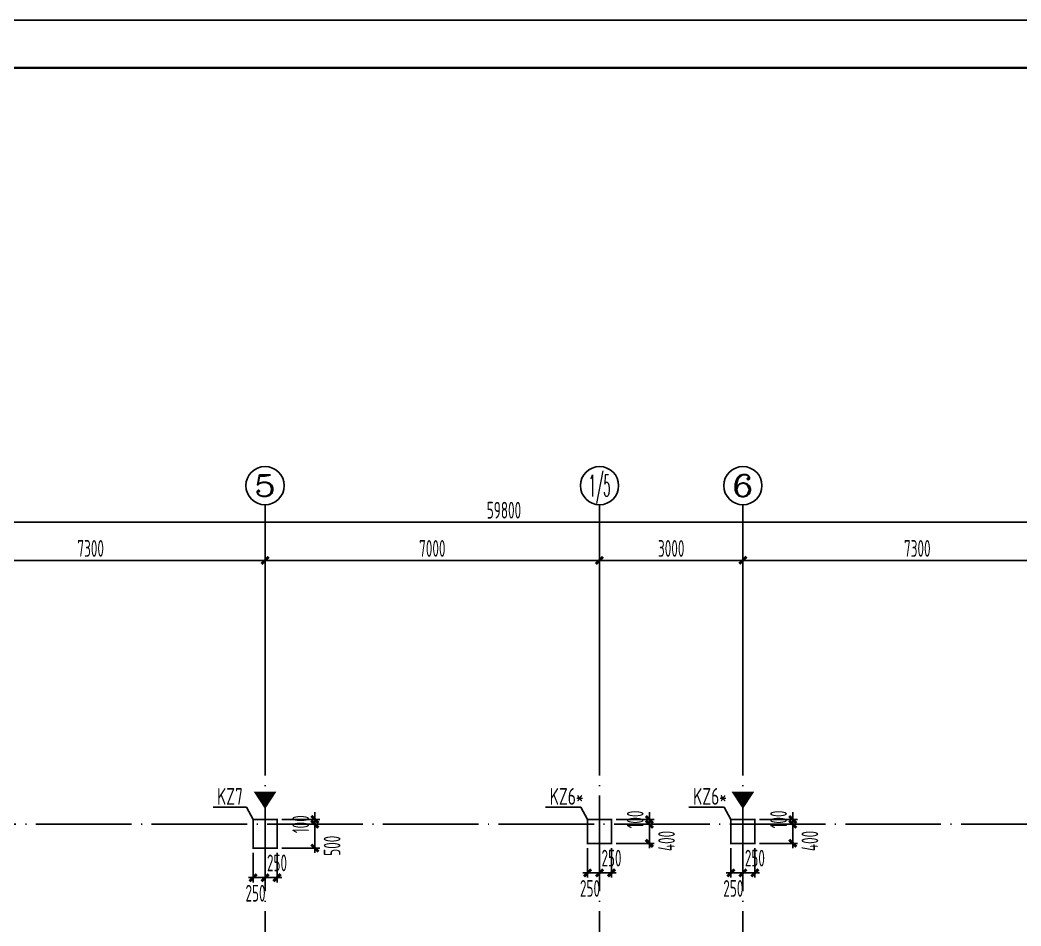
# Model space of a CAD drawing. Extents: x -472319 to -112444, y -516749 to -5704.
# Drawn here: x -397467 to -376518, y -278731 to -259779 of the extents above; entities that cross this region are included whole.
import ezdxf
from ezdxf.enums import TextEntityAlignment as Align

# ---------------------------------------------------------------- set-up
doc = ezdxf.new("R2010")
doc.units = 0
doc.header["$LTSCALE"] = 100
doc.header["$MEASUREMENT"] = 0
doc.linetypes.add('CENTER', pattern=[2, 1.25, -0.25, 0.25, -0.25])
doc.linetypes.add('DOTE', pattern=[2.42, 2, -0.2, 0.02, -0.2])
for name, color, linetype in [('AXIS', 3, 'Continuous'), ('AXIS_TEXT', 7, 'Continuous'), ('DOTE', 1, 'CENTER'), ('FRAME', 3, 'Continuous'), ('TEXT', 7, 'Continuous'), ('填充', 8, 'Continuous'), ('柱', 2, 'Continuous')]:
    doc.layers.add(name, color=color, linetype=linetype)
doc.styles.add('_TCH_AXIS', font='COMPLEX', dxfattribs={"bigfont": 'GBCBIG'})
doc.styles.add('COMPLEX', font='COMPLEX')
doc.styles.add('HZ', font='tssdeng.shx', dxfattribs={"width": 0.6, "height": 350, "bigfont": 'a.shx'})
doc.styles.add('TSSD_Dimension', font='Tssdeng.shx', dxfattribs={"width": 0.7, "bigfont": 'hztxt.shx'})
doc.dimstyles.new('DIMN', dxfattribs={"dimtxt": 350, "dimasz": 150, "dimexe": 100, "dimexo": 100, "dimgap": 75, "dimtad": 1, "dimdec": 0, "dimzin": 0, "dimdsep": 46, "dimtxsty": 'HZ', "dimblk": 'ARCHTICK', "dimcen": 0.09, "dimdle": 100, "dimclrd": 3, "dimclre": 3, "dimclrt": 7, "dimazin": 2, "dimtfac": 1, "dimtdec": 0, "dimtmove": 2, "dimatfit": 3, "dimldrblk": 'ARCHTICK', "dimfxl": 1, "dimtolj": 1, "dimtzin": 0, "dimarcsym": 0})

# ---------------------------------------------------------------- blocks, each defined once
blk = doc.blocks.new('_ArchTick')
at = {"color": 0, "linetype": 'ByBlock', "const_width": 0.4}
blk.add_lwpolyline([(-0.5, -0.5), (0.5, 0.5)], dxfattribs=at)
blk = doc.blocks.new('*D351')
at = {"layer": 'AXIS', "color": 3, "lineweight": -2, "transparency": 16777216}
for p, q in [((-399638, -273483), (-399638, -270983)), ((-392338, -273483), (-392338, -270983)), ((-399738, -271083), (-392238, -271083))]:
    blk.add_line(p, q, dxfattribs=at)
at = {"layer": 'Defpoints', "color": 0, "transparency": 16777216}
for p in [(-392338, -271083), (-399638, -273583), (-392338, -273583)]:
    blk.add_point(p, dxfattribs=at)
at = {"layer": 'AXIS', "color": 3, "lineweight": -2, "transparency": 16777216, "xscale": 150, "yscale": 150, "zscale": 150, "rotation": 180}
blk.add_blockref('_ArchTick', (-399638, -271083), dxfattribs=at)
at = {"layer": 'AXIS', "color": 3, "lineweight": -2, "transparency": 16777216, "xscale": 150, "yscale": 150, "zscale": 150}
blk.add_blockref('_ArchTick', (-392338, -271083), dxfattribs=at)
at = {"layer": 'AXIS', "color": 7, "transparency": 16777216, "insert": (-395988, -270833), "char_height": 350, "attachment_point": 5, "style": 'HZ'}
blk.add_mtext('\\A1;7300', dxfattribs=at)
blk = doc.blocks.new('*D352')
at = {"layer": 'AXIS', "color": 3, "lineweight": -2, "transparency": 16777216}
for p, q in [((-392338, -273483), (-392338, -270983)), ((-385338, -273483), (-385338, -270983)), ((-392438, -271083), (-385238, -271083))]:
    blk.add_line(p, q, dxfattribs=at)
at = {"layer": 'Defpoints', "color": 0, "transparency": 16777216}
for p in [(-385338, -271083), (-392338, -273583), (-385338, -273583)]:
    blk.add_point(p, dxfattribs=at)
at = {"layer": 'AXIS', "color": 3, "lineweight": -2, "transparency": 16777216, "xscale": 150, "yscale": 150, "zscale": 150, "rotation": 180}
blk.add_blockref('_ArchTick', (-392338, -271083), dxfattribs=at)
at = {"layer": 'AXIS', "color": 3, "lineweight": -2, "transparency": 16777216, "xscale": 150, "yscale": 150, "zscale": 150}
blk.add_blockref('_ArchTick', (-385338, -271083), dxfattribs=at)
at = {"layer": 'AXIS', "color": 7, "transparency": 16777216, "insert": (-388838, -270833), "char_height": 350, "attachment_point": 5, "style": 'HZ'}
blk.add_mtext('\\A1;7000', dxfattribs=at)
blk = doc.blocks.new('*D353')
at = {"layer": 'AXIS', "color": 3, "lineweight": -2, "transparency": 16777216}
for p, q in [((-385338, -273483), (-385338, -270983)), ((-382338, -273483), (-382338, -270983)), ((-385438, -271083), (-382238, -271083))]:
    blk.add_line(p, q, dxfattribs=at)
at = {"layer": 'Defpoints', "color": 0, "transparency": 16777216}
for p in [(-382338, -271083), (-385338, -273583), (-382338, -273583)]:
    blk.add_point(p, dxfattribs=at)
at = {"layer": 'AXIS', "color": 3, "lineweight": -2, "transparency": 16777216, "xscale": 150, "yscale": 150, "zscale": 150, "rotation": 180}
blk.add_blockref('_ArchTick', (-385338, -271083), dxfattribs=at)
at = {"layer": 'AXIS', "color": 3, "lineweight": -2, "transparency": 16777216, "xscale": 150, "yscale": 150, "zscale": 150}
blk.add_blockref('_ArchTick', (-382338, -271083), dxfattribs=at)
at = {"layer": 'AXIS', "color": 7, "transparency": 16777216, "insert": (-383838, -270833), "char_height": 350, "attachment_point": 5, "style": 'HZ'}
blk.add_mtext('\\A1;3000', dxfattribs=at)
blk = doc.blocks.new('*D354')
at = {"layer": 'AXIS', "color": 3, "lineweight": -2, "transparency": 16777216}
for p, q in [((-382338, -273483), (-382338, -270983)), ((-375038, -273483), (-375038, -270983)), ((-382438, -271083), (-374938, -271083))]:
    blk.add_line(p, q, dxfattribs=at)
at = {"layer": 'Defpoints', "color": 0, "transparency": 16777216}
for p in [(-375038, -271083), (-382338, -273583), (-375038, -273583)]:
    blk.add_point(p, dxfattribs=at)
at = {"layer": 'AXIS', "color": 3, "lineweight": -2, "transparency": 16777216, "xscale": 150, "yscale": 150, "zscale": 150, "rotation": 180}
blk.add_blockref('_ArchTick', (-382338, -271083), dxfattribs=at)
at = {"layer": 'AXIS', "color": 3, "lineweight": -2, "transparency": 16777216, "xscale": 150, "yscale": 150, "zscale": 150}
blk.add_blockref('_ArchTick', (-375038, -271083), dxfattribs=at)
at = {"layer": 'AXIS', "color": 7, "transparency": 16777216, "insert": (-378688, -270833), "char_height": 350, "attachment_point": 5, "style": 'HZ'}
blk.add_mtext('\\A1;7300', dxfattribs=at)
blk = doc.blocks.new('*D358')
at = {"layer": 'AXIS', "color": 3, "lineweight": -2, "transparency": 16777216}
for p, q in [((-417238, -273483), (-417238, -270183)), ((-357438, -273483), (-357438, -270183)), ((-417338, -270283), (-357338, -270283))]:
    blk.add_line(p, q, dxfattribs=at)
at = {"layer": 'Defpoints', "color": 0, "transparency": 16777216}
for p in [(-357438, -270283), (-417238, -273583), (-357438, -273583)]:
    blk.add_point(p, dxfattribs=at)
at = {"layer": 'AXIS', "color": 3, "lineweight": -2, "transparency": 16777216, "xscale": 150, "yscale": 150, "zscale": 150, "rotation": 180}
blk.add_blockref('_ArchTick', (-417238, -270283), dxfattribs=at)
at = {"layer": 'AXIS', "color": 3, "lineweight": -2, "transparency": 16777216, "xscale": 150, "yscale": 150, "zscale": 150}
blk.add_blockref('_ArchTick', (-357438, -270283), dxfattribs=at)
at = {"layer": 'AXIS', "color": 7, "transparency": 16777216, "insert": (-387338, -270033), "char_height": 350, "attachment_point": 5, "style": 'HZ'}
blk.add_mtext('\\A1;59800', dxfattribs=at)
blk = doc.blocks.new('_AXISO')
blk.add_circle((0, 0), 0.5)
at = {"layer": 'AXIS_TEXT', "style": 'COMPLEX', "width": 1.041667}
blk.add_attdef('A', text='', height=0.56, dxfattribs=at).set_placement((-0.25, -0.28), (0.25, -0.28), align=Align.FIT)
blk = doc.blocks.new('*D394')
at = {"layer": 'Defpoints', "color": 0, "transparency": 16777216}
for p in [(-392088, -276603), (-392088, -277103), (-391295, -277103)]:
    blk.add_point(p, dxfattribs=at)
at = {"layer": '填充', "color": 3, "lineweight": -2, "transparency": 16777216}
for p, q in [((-391295, -276503), (-391295, -277203)), ((-391988, -276603), (-391195, -276603)), ((-391988, -277103), (-391195, -277103))]:
    blk.add_line(p, q, dxfattribs=at)
at = {"layer": '填充', "color": 3, "lineweight": -2, "transparency": 16777216, "xscale": 150, "yscale": 150, "zscale": 150}
for p, rotation in [((-391295, -276603), 90), ((-391295, -277103), 270)]:
    blk.add_blockref('_ArchTick', p, dxfattribs=dict(at, rotation=rotation))
at = {"layer": '填充', "color": 7, "transparency": 16777216, "insert": (-390935, -277053), "char_height": 350, "attachment_point": 5, "rotation": 90, "style": 'HZ'}
blk.add_mtext('\\A1;500', dxfattribs=at)
blk = doc.blocks.new('*D395')
at = {"layer": 'Defpoints', "color": 0, "transparency": 16777216}
for p in [(-392088, -276503), (-391295, -276503), (-392088, -276603)]:
    blk.add_point(p, dxfattribs=at)
at = {"layer": '填充', "color": 3, "lineweight": -2, "transparency": 16777216}
for p, q in [((-391988, -276503), (-391195, -276503)), ((-391295, -276503), (-391295, -276353)), ((-391295, -276603), (-391295, -276503)), ((-391988, -276603), (-391195, -276603)), ((-391295, -276603), (-391295, -276753))]:
    blk.add_line(p, q, dxfattribs=at)
at = {"layer": '填充', "color": 3, "lineweight": -2, "transparency": 16777216, "xscale": 150, "yscale": 150, "zscale": 150}
for p, rotation in [((-391295, -276503), 270), ((-391295, -276603), 90)]:
    blk.add_blockref('_ArchTick', p, dxfattribs=dict(at, rotation=rotation))
at = {"layer": '填充', "color": 7, "transparency": 16777216, "insert": (-391592, -276603), "char_height": 350, "attachment_point": 5, "rotation": 90, "style": 'HZ'}
blk.add_mtext('\\A1;100', dxfattribs=at)
blk = doc.blocks.new('*D396')
at = {"layer": 'Defpoints', "color": 0, "transparency": 16777216}
for p in [(-392588, -277103), (-392338, -277103), (-392338, -277720)]:
    blk.add_point(p, dxfattribs=at)
at = {"layer": '填充', "color": 3, "lineweight": -2, "transparency": 16777216}
for p, q in [((-392588, -277203), (-392588, -277820)), ((-392338, -277203), (-392338, -277820)), ((-392688, -277720), (-392238, -277720))]:
    blk.add_line(p, q, dxfattribs=at)
at = {"layer": '填充', "color": 3, "lineweight": -2, "transparency": 16777216, "xscale": 150, "yscale": 150, "zscale": 150, "rotation": 180}
blk.add_blockref('_ArchTick', (-392588, -277720), dxfattribs=at)
at = {"layer": '填充', "color": 3, "lineweight": -2, "transparency": 16777216, "xscale": 150, "yscale": 150, "zscale": 150}
blk.add_blockref('_ArchTick', (-392338, -277720), dxfattribs=at)
at = {"layer": '填充', "color": 7, "transparency": 16777216, "insert": (-392538, -278046), "char_height": 350, "attachment_point": 5, "style": 'HZ'}
blk.add_mtext('\\A1;250', dxfattribs=at)
blk = doc.blocks.new('*D397')
at = {"layer": 'Defpoints', "color": 0, "transparency": 16777216}
for p in [(-392338, -277103), (-392088, -277103), (-392338, -277720)]:
    blk.add_point(p, dxfattribs=at)
at = {"layer": '填充', "color": 3, "lineweight": -2, "transparency": 16777216}
for p, q in [((-392338, -277203), (-392338, -277820)), ((-392088, -277203), (-392088, -277820)), ((-391988, -277720), (-392438, -277720))]:
    blk.add_line(p, q, dxfattribs=at)
at = {"layer": '填充', "color": 3, "lineweight": -2, "transparency": 16777216, "xscale": 150, "yscale": 150, "zscale": 150, "rotation": 180}
blk.add_blockref('_ArchTick', (-392338, -277720), dxfattribs=at)
at = {"layer": '填充', "color": 3, "lineweight": -2, "transparency": 16777216, "xscale": 150, "yscale": 150, "zscale": 150}
blk.add_blockref('_ArchTick', (-392088, -277720), dxfattribs=at)
at = {"layer": '填充', "color": 7, "transparency": 16777216, "insert": (-392088, -277412), "char_height": 350, "attachment_point": 5, "style": 'HZ'}
blk.add_mtext('\\A1;250', dxfattribs=at)
blk = doc.blocks.new('*D482')
at = {"layer": 'Defpoints', "color": 0, "transparency": 16777216}
for p in [(-382088, -276603), (-382088, -277003), (-381295, -277003)]:
    blk.add_point(p, dxfattribs=at)
at = {"layer": '填充', "color": 3, "lineweight": -2, "transparency": 16777216}
for p, q in [((-381295, -276503), (-381295, -277103)), ((-381988, -276603), (-381195, -276603)), ((-381988, -277003), (-381195, -277003))]:
    blk.add_line(p, q, dxfattribs=at)
at = {"layer": '填充', "color": 3, "lineweight": -2, "transparency": 16777216, "xscale": 150, "yscale": 150, "zscale": 150}
for p, rotation in [((-381295, -276603), 90), ((-381295, -277003), 270)]:
    blk.add_blockref('_ArchTick', p, dxfattribs=dict(at, rotation=rotation))
at = {"layer": '填充', "color": 7, "transparency": 16777216, "insert": (-380936, -276953), "char_height": 350, "attachment_point": 5, "rotation": 90, "style": 'HZ'}
blk.add_mtext('\\A1;400', dxfattribs=at)
blk = doc.blocks.new('*D483')
at = {"layer": 'Defpoints', "color": 0, "transparency": 16777216}
for p in [(-382088, -276503), (-381295, -276503), (-382088, -276603)]:
    blk.add_point(p, dxfattribs=at)
at = {"layer": '填充', "color": 3, "lineweight": -2, "transparency": 16777216}
for p, q in [((-381988, -276503), (-381195, -276503)), ((-381295, -276503), (-381295, -276353)), ((-381295, -276603), (-381295, -276503)), ((-381988, -276603), (-381195, -276603)), ((-381295, -276603), (-381295, -276753))]:
    blk.add_line(p, q, dxfattribs=at)
at = {"layer": '填充', "color": 3, "lineweight": -2, "transparency": 16777216, "xscale": 150, "yscale": 150, "zscale": 150}
for p, rotation in [((-381295, -276503), 270), ((-381295, -276603), 90)]:
    blk.add_blockref('_ArchTick', p, dxfattribs=dict(at, rotation=rotation))
at = {"layer": '填充', "color": 7, "transparency": 16777216, "insert": (-381592, -276503), "char_height": 350, "attachment_point": 5, "rotation": 90, "style": 'HZ'}
blk.add_mtext('\\A1;100', dxfattribs=at)
blk = doc.blocks.new('*D484')
at = {"layer": 'Defpoints', "color": 0, "transparency": 16777216}
for p in [(-382588, -277003), (-382338, -277003), (-382338, -277620)]:
    blk.add_point(p, dxfattribs=at)
at = {"layer": '填充', "color": 3, "lineweight": -2, "transparency": 16777216}
for p, q in [((-382588, -277103), (-382588, -277720)), ((-382338, -277103), (-382338, -277720)), ((-382688, -277620), (-382238, -277620))]:
    blk.add_line(p, q, dxfattribs=at)
at = {"layer": '填充', "color": 3, "lineweight": -2, "transparency": 16777216, "xscale": 150, "yscale": 150, "zscale": 150, "rotation": 180}
blk.add_blockref('_ArchTick', (-382588, -277620), dxfattribs=at)
at = {"layer": '填充', "color": 3, "lineweight": -2, "transparency": 16777216, "xscale": 150, "yscale": 150, "zscale": 150}
blk.add_blockref('_ArchTick', (-382338, -277620), dxfattribs=at)
at = {"layer": '填充', "color": 7, "transparency": 16777216, "insert": (-382538, -277946), "char_height": 350, "attachment_point": 5, "style": 'HZ'}
blk.add_mtext('\\A1;250', dxfattribs=at)
blk = doc.blocks.new('*D485')
at = {"layer": 'Defpoints', "color": 0, "transparency": 16777216}
for p in [(-382338, -277003), (-382088, -277003), (-382338, -277620)]:
    blk.add_point(p, dxfattribs=at)
at = {"layer": '填充', "color": 3, "lineweight": -2, "transparency": 16777216}
for p, q in [((-382338, -277103), (-382338, -277720)), ((-382088, -277103), (-382088, -277720)), ((-381988, -277620), (-382438, -277620))]:
    blk.add_line(p, q, dxfattribs=at)
at = {"layer": '填充', "color": 3, "lineweight": -2, "transparency": 16777216, "xscale": 150, "yscale": 150, "zscale": 150, "rotation": 180}
blk.add_blockref('_ArchTick', (-382338, -277620), dxfattribs=at)
at = {"layer": '填充', "color": 3, "lineweight": -2, "transparency": 16777216, "xscale": 150, "yscale": 150, "zscale": 150}
blk.add_blockref('_ArchTick', (-382088, -277620), dxfattribs=at)
at = {"layer": '填充', "color": 7, "transparency": 16777216, "insert": (-382088, -277312), "char_height": 350, "attachment_point": 5, "style": 'HZ'}
blk.add_mtext('\\A1;250', dxfattribs=at)
blk = doc.blocks.new('*D526')
at = {"layer": 'Defpoints', "color": 0, "transparency": 16777216}
for p in [(-385088, -276603), (-385088, -277003), (-384295, -277003)]:
    blk.add_point(p, dxfattribs=at)
at = {"layer": '填充', "color": 3, "lineweight": -2, "transparency": 16777216}
for p, q in [((-384295, -276503), (-384295, -277103)), ((-384988, -276603), (-384195, -276603)), ((-384988, -277003), (-384195, -277003))]:
    blk.add_line(p, q, dxfattribs=at)
at = {"layer": '填充', "color": 3, "lineweight": -2, "transparency": 16777216, "xscale": 150, "yscale": 150, "zscale": 150}
for p, rotation in [((-384295, -276603), 90), ((-384295, -277003), 270)]:
    blk.add_blockref('_ArchTick', p, dxfattribs=dict(at, rotation=rotation))
at = {"layer": '填充', "color": 7, "transparency": 16777216, "insert": (-383936, -276953), "char_height": 350, "attachment_point": 5, "rotation": 90, "style": 'HZ'}
blk.add_mtext('\\A1;400', dxfattribs=at)
blk = doc.blocks.new('*D527')
at = {"layer": 'Defpoints', "color": 0, "transparency": 16777216}
for p in [(-385088, -276503), (-384295, -276503), (-385088, -276603)]:
    blk.add_point(p, dxfattribs=at)
at = {"layer": '填充', "color": 3, "lineweight": -2, "transparency": 16777216}
for p, q in [((-384988, -276503), (-384195, -276503)), ((-384295, -276503), (-384295, -276353)), ((-384295, -276603), (-384295, -276503)), ((-384988, -276603), (-384195, -276603)), ((-384295, -276603), (-384295, -276753))]:
    blk.add_line(p, q, dxfattribs=at)
at = {"layer": '填充', "color": 3, "lineweight": -2, "transparency": 16777216, "xscale": 150, "yscale": 150, "zscale": 150}
for p, rotation in [((-384295, -276503), 270), ((-384295, -276603), 90)]:
    blk.add_blockref('_ArchTick', p, dxfattribs=dict(at, rotation=rotation))
at = {"layer": '填充', "color": 7, "transparency": 16777216, "insert": (-384592, -276503), "char_height": 350, "attachment_point": 5, "rotation": 90, "style": 'HZ'}
blk.add_mtext('\\A1;100', dxfattribs=at)
blk = doc.blocks.new('*D528')
at = {"layer": 'Defpoints', "color": 0, "transparency": 16777216}
for p in [(-385588, -277003), (-385338, -277003), (-385338, -277620)]:
    blk.add_point(p, dxfattribs=at)
at = {"layer": '填充', "color": 3, "lineweight": -2, "transparency": 16777216}
for p, q in [((-385588, -277103), (-385588, -277720)), ((-385338, -277103), (-385338, -277720)), ((-385688, -277620), (-385238, -277620))]:
    blk.add_line(p, q, dxfattribs=at)
at = {"layer": '填充', "color": 3, "lineweight": -2, "transparency": 16777216, "xscale": 150, "yscale": 150, "zscale": 150, "rotation": 180}
blk.add_blockref('_ArchTick', (-385588, -277620), dxfattribs=at)
at = {"layer": '填充', "color": 3, "lineweight": -2, "transparency": 16777216, "xscale": 150, "yscale": 150, "zscale": 150}
blk.add_blockref('_ArchTick', (-385338, -277620), dxfattribs=at)
at = {"layer": '填充', "color": 7, "transparency": 16777216, "insert": (-385538, -277946), "char_height": 350, "attachment_point": 5, "style": 'HZ'}
blk.add_mtext('\\A1;250', dxfattribs=at)
blk = doc.blocks.new('*D529')
at = {"layer": 'Defpoints', "color": 0, "transparency": 16777216}
for p in [(-385338, -277003), (-385088, -277003), (-385338, -277620)]:
    blk.add_point(p, dxfattribs=at)
at = {"layer": '填充', "color": 3, "lineweight": -2, "transparency": 16777216}
for p, q in [((-385338, -277103), (-385338, -277720)), ((-385088, -277103), (-385088, -277720)), ((-384988, -277620), (-385438, -277620))]:
    blk.add_line(p, q, dxfattribs=at)
at = {"layer": '填充', "color": 3, "lineweight": -2, "transparency": 16777216, "xscale": 150, "yscale": 150, "zscale": 150, "rotation": 180}
blk.add_blockref('_ArchTick', (-385338, -277620), dxfattribs=at)
at = {"layer": '填充', "color": 3, "lineweight": -2, "transparency": 16777216, "xscale": 150, "yscale": 150, "zscale": 150}
blk.add_blockref('_ArchTick', (-385088, -277620), dxfattribs=at)
at = {"layer": '填充', "color": 7, "transparency": 16777216, "insert": (-385088, -277312), "char_height": 350, "attachment_point": 5, "style": 'HZ'}
blk.add_mtext('\\A1;250', dxfattribs=at)
blk = doc.blocks.new('A$C20674F94')
at = {"layer": 'FRAME'}
for p, q in [((84100, 59400), (0, 59400)), ((83100, 58400), (2500, 58400))]:
    blk.add_line(p, q, dxfattribs=at)
at = {"layer": 'FRAME', "const_width": 50}
blk.add_lwpolyline([(2500, 58400), (83100, 58400), (83100, 1000), (2500, 1000), (2500, 58400)], dxfattribs=at)

msp = doc.modelspace()

# ---------------------------------------------------------------- linework, layer by layer
for points in [[(-392338.328, -275918.89, 480, 0, 0), (-392338.328, -276286.09, 0, 0, 0), (-392338.328, -276286.09, 0, 0, 0)], [(-382338.328, -275918.89, 480, 0, 0), (-382338.328, -276286.09, 0, 0, 0), (-382338.328, -276286.09, 0, 0, 0)]]:
    msp.add_lwpolyline(points, format="xyseb")
at = {"layer": 'AXIS'}
for p, q in [((-392338.328, -273583.242), (-392338.328, -269918.947)), ((-385338.328, -273583.242), (-385338.328, -269918.947)), ((-382338.328, -273583.242), (-382338.328, -269918.947))]:
    msp.add_line(p, q, dxfattribs=at)
at = {"layer": 'DOTE', "linetype": 'DOTE', "ltscale": 10}
for p, q in [((-392338.328, -273583.242), (-392338.328, -292846.782)), ((-385338.328, -273583.242), (-385338.328, -285002.89)), ((-382338.328, -273583.242), (-382338.328, -292846.782)), ((-418912.147, -276602.89), (-355619.518, -276602.89))]:
    msp.add_line(p, q, dxfattribs=at)
at = {"layer": 'TEXT'}
for p, q in [((-392726.828, -276244.98), (-393427.283, -276244.98)), ((-392588.328, -276502.89), (-392726.828, -276244.98)), ((-385726.828, -276244.98), (-386470.783, -276244.98)), ((-385588.328, -276502.89), (-385726.828, -276244.98)), ((-382726.828, -276244.98), (-383470.783, -276244.98)), ((-382588.328, -276502.89), (-382726.828, -276244.98))]:
    msp.add_line(p, q, dxfattribs=at)
at = {"layer": '柱', "const_width": 35}
for points in [[(-392588.328, -276502.89), (-392088.328, -276502.89), (-392088.328, -277102.89), (-392588.328, -277102.89)], [(-385588.328, -276502.89), (-385088.328, -276502.89), (-385088.328, -277002.89), (-385588.328, -277002.89)], [(-385588.328, -276502.89), (-385088.328, -276502.89), (-385088.328, -277002.89), (-385588.328, -277002.89)], [(-382588.328, -276502.89), (-382088.328, -276502.89), (-382088.328, -277002.89), (-382588.328, -277002.89)], [(-382588.328, -276502.89), (-382088.328, -276502.89), (-382088.328, -277002.89), (-382588.328, -277002.89)]]:
    msp.add_lwpolyline(points, close=True, dxfattribs=at)

# ---------------------------------------------------------------- block references
at = {"layer": 'AXIS'}
ref = msp.add_blockref('_AXISO', (-392338.328, -269518.947), dxfattribs=dict(at, xscale=800, yscale=800, zscale=800))
ref.add_attrib('A', '5', dxfattribs={"layer": 'AXIS_TEXT', "height": 452.548, "style": '_TCH_AXIS', "width": 1.5}).set_placement((-392564.602, -269745.221), (-392112.054, -269745.221), align=Align.FIT)
ref = msp.add_blockref('_AXISO', (-385338.328, -269518.947), dxfattribs=dict(at, xscale=800, yscale=800, zscale=800))
ref.add_attrib('A', '1/5', dxfattribs={"layer": 'AXIS_TEXT', "height": 452.5483, "style": '_TCH_AXIS', "width": 0.411765}).set_placement((-385564.602, -269745.221), (-385112.054, -269745.221), align=Align.FIT)
ref = msp.add_blockref('_AXISO', (-382338.328, -269518.947), dxfattribs=dict(at, xscale=800, yscale=800, zscale=800))
ref.add_attrib('A', '6', dxfattribs={"layer": 'AXIS_TEXT', "height": 452.548, "style": '_TCH_AXIS', "width": 1.5}).set_placement((-382564.602, -269745.221), (-382112.054, -269745.221), align=Align.FIT)
at = {"layer": '填充'}
msp.add_blockref('A$C20674F94', (-426539.499, -319178.5), dxfattribs=at)

# ---------------------------------------------------------------- texts
at = {"layer": 'TEXT', "style": 'TSSD_Dimension', "width": 0.7}
for s, p in [('KZ7', (-393343.952, -276196.789)), ('KZ6*', (-386380.452, -276196.789)), ('KZ6*', (-383380.452, -276196.789))]:
    msp.add_text(s, height=350, dxfattribs=at).set_placement(p)

# ---------------------------------------------------------------- dimensions: what is measured, and where the dimension line sits
at = {"layer": 'AXIS'}
for p1, p2, distance, picture, middle in [((-417238.328, -273583.242), (-357438.328, -273583.242), 3300, '*D358', (-387338.328, -270033.242)), ((-399638.328, -273583.242), (-392338.328, -273583.242), 2500, '*D351', (-395988.328, -270833.242)), ((-392338.328, -273583.242), (-385338.328, -273583.242), 2500, '*D352', (-388838.328, -270833.242)), ((-385338.328, -273583.242), (-382338.328, -273583.242), 2500, '*D353', (-383838.328, -270833.242)), ((-382338.328, -273583.242), (-375038.328, -273583.242), 2500, '*D354', (-378688.328, -270833.242))]:
    dim = msp.add_aligned_dim(p1=p1, p2=p2, distance=distance, dimstyle='DIMN', dxfattribs=at)
    dim.commit()
    dim.dimension.update_dxf_attribs({"geometry": picture, "text_midpoint": middle})
at = {"layer": '填充', "color": 7}
for base, p1, p2, picture, middle in [((-391295, -276502.89), (-392088.328, -276602.89), (-392088.328, -276502.89), '*D395', (-391591.664, -276602.89)), ((-384295, -276502.89), (-385088.328, -276602.89), (-385088.328, -276502.89), '*D527', (-384591.664, -276502.89)), ((-381295, -276502.89), (-382088.328, -276602.89), (-382088.328, -276502.89), '*D483', (-381591.664, -276502.89)), ((-391295, -277102.89), (-392088.328, -276602.89), (-392088.328, -277102.89), '*D394', (-390935.5, -277052.89)), ((-384295, -277002.89), (-385088.328, -276602.89), (-385088.328, -277002.89), '*D526', (-383935.5, -276952.89)), ((-381295, -277002.89), (-382088.328, -276602.89), (-382088.328, -277002.89), '*D482', (-380935.5, -276952.89))]:
    dim = msp.add_linear_dim(base=base, p1=p1, p2=p2, angle=90, dimstyle='DIMN', override={"dimfxl": 100}, dxfattribs=at)
    dim.commit()
    dim.dimension.update_dxf_attribs({"geometry": picture, "text_midpoint": middle, "dimtype": 160})
for base, p1, p2, picture, middle in [((-392338.328, -277720), (-392588.328, -277102.89), (-392338.328, -277102.89), '*D396', (-392538.328, -278046)), ((-392338.328, -277720), (-392088.328, -277102.89), (-392338.328, -277102.89), '*D397', (-392088.328, -277412)), ((-385338.328, -277620), (-385588.328, -277002.89), (-385338.328, -277002.89), '*D528', (-385538.328, -277946)), ((-385338.328, -277620), (-385088.328, -277002.89), (-385338.328, -277002.89), '*D529', (-385088.328, -277312)), ((-382338.328, -277620), (-382588.328, -277002.89), (-382338.328, -277002.89), '*D484', (-382538.328, -277946)), ((-382338.328, -277620), (-382088.328, -277002.89), (-382338.328, -277002.89), '*D485', (-382088.328, -277312))]:
    dim = msp.add_linear_dim(base=base, p1=p1, p2=p2, dimstyle='DIMN', override={"dimfxl": 100}, dxfattribs=at)
    dim.commit()
    dim.dimension.update_dxf_attribs({"geometry": picture, "text_midpoint": middle, "dimtype": 160})

doc.saveas('drawing.dxf')
